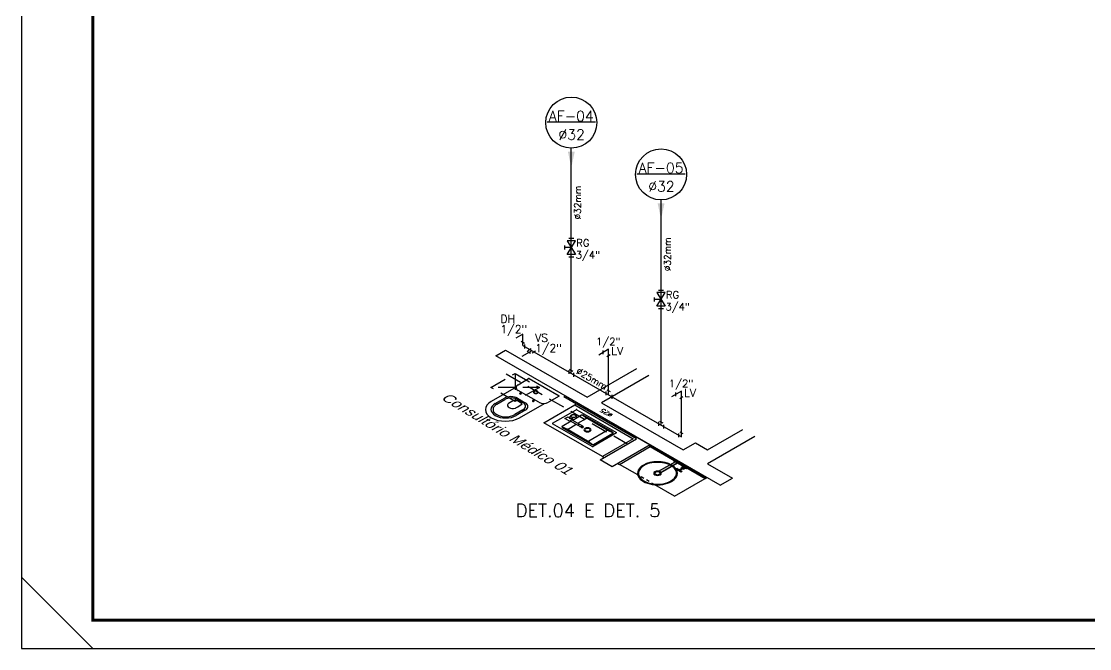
# Model space of a CAD drawing. Header units: millimetres. Extents: x 1573 to 2177, y 1587 to 1932.
# Drawn here: x 1884.45 to 1921.84, y 1812.93 to 1834.9 of the extents above; entities that cross this region are included whole.
import ezdxf
from ezdxf.enums import TextEntityAlignment as Align

# ---------------------------------------------------------------- set-up
doc = ezdxf.new("R2010")
doc.units = ezdxf.units.MM
doc.header["$LTSCALE"] = 0.03
doc.linetypes.add('CONTINU', pattern=[0])
doc.linetypes.add('HIDDEN', pattern=[9.524999999999999, 6.35, -3.175])
for name, color, linetype in [('-HIDRO', 8, 'Continuous'), ('A-PEN-Y', 2, 'Continuous'), ('AF', 2, 'Continuous'), ('CONEXAO_AG_FRIA', 3, 'Continuous'), ('CONEXÃO_HIDRÁULICA', 2, 'Continuous'), ('Diametro', 2, 'Continuous'), ("PRANCHA - PROJETU'S", 7, 'Continuous'), ('Prumadas_L', 1, 'Continuous'), ('Prumadas_Q', 3, 'Continuous'), ('Prumadas_T', 2, 'Continuous')]:
    doc.layers.add(name, color=color, linetype=linetype)
doc.styles.add('ARIAL', font='arial.ttf')
doc.styles.add('ROMANS', font='romans.shx', dxfattribs={"height": 0.1})
doc.styles.add('TCTUBOS-TXT', font='txt.shx')

# ---------------------------------------------------------------- blocks, each defined once
blk = doc.blocks.new('ADFSGASDFG')
at = {"layer": "PRANCHA - PROJETU'S", "color": 1}
for p, q in [((276.5780754445781, 107.3461309066749), (276.5780754445781, 47.94613090667491)), ((279.0780754445781, 47.94613090667491), (276.5780754445781, 50.44613090667491)), ((276.5780754445781, 47.94613090667491), (360.6780754445781, 47.94613090667491))]:
    blk.add_line(p, q, dxfattribs=at)
at = {"layer": "PRANCHA - PROJETU'S", "color": 4, "const_width": 0.1}
blk.add_lwpolyline([(279.0780754445781, 106.3461309066749), (359.6780754445781, 106.3461309066749), (359.6780754445781, 48.94613090667491), (279.0780754445781, 48.94613090667491)], close=True, dxfattribs=at)
blk = doc.blocks.new('1')
at = {"layer": '-HIDRO'}
h = blk.add_hatch(color=256, dxfattribs=at)
h.dxf.hatch_style = 1
h.paths.add_polyline_path([(0.5920435861413965, -0.6298069583361078), (0.6105629554197394, -0.6483263276144506), (0.4651597561781177, -0.7937295268560721), (0.4554149579043206, -0.7849552331912029), (0.4466404201620605, -0.7752101243154437)])
h = blk.add_hatch(color=256, dxfattribs=at)
h.dxf.hatch_style = 1
h.paths.add_polyline_path([(0.5819123564027986, -0.610435032575341), (0.6059235761140442, -0.6344462522865868), (0.6013032306273829, -0.6390666028220942), (0.5772920083917141, -0.6150553805864254)])
h = blk.add_hatch(color=256, dxfattribs=at)
h.dxf.hatch_style = 1
h.paths.add_polyline_path([(0.6059235761140442, -0.6344462522865868), (0.7026960816510052, -0.7312187578235477), (0.6980741328916203, -0.7358375050863317), (0.6013032306273829, -0.6390666028220942)])
h = blk.add_hatch(color=256, dxfattribs=at)
h.dxf.hatch_style = 1
h.paths.add_polyline_path([(0.6060555246124346, -0.7339894951885416), (0.6247552129924114, -0.7526893124611593), (0.6171777535686117, -0.7605356727006526), (0.5984782239909279, -0.7418360783009138)])
h = blk.add_hatch(color=256, dxfattribs=at)
h.dxf.hatch_style = 1
h.paths.add_polyline_path([(0.6493470751166486, -0.7292693353223376), (0.6566231394493781, -0.736545399655067), (0.632617282408195, -0.7605512566962502), (0.6253411573397105, -0.7532752530992757)])
h = blk.add_hatch(color=256, dxfattribs=at)
h.dxf.hatch_style = 1
h.paths.add_polyline_path([(0.6508835877044045, -0.7167457019683264), (0.6691467249890415, -0.7350088392529633), (0.6621166686494483, -0.7420389288551372), (0.6438534814709402, -0.7237757416766292)])
h = blk.add_hatch(color=256, dxfattribs=at)
h.dxf.hatch_style = 1
h.paths.add_polyline_path([(0.6589665892707357, -0.7040060278771096), (0.6818863824489679, -0.7269258210553418), (0.6714751069871663, -0.7373372212510882), (0.6485551890749089, -0.7144173033388308)])
h = blk.add_hatch(color=256, dxfattribs=at)
h.dxf.hatch_style = 1
h.paths.add_polyline_path([(0.6556924498172243, -0.6934558220119356), (0.6924365883141419, -0.7301999605088533), (0.6887986507373818, -0.7338380893437557), (0.6520543209822414, -0.6970937595886153)])
h = blk.add_hatch(color=256, dxfattribs=at)
h.dxf.hatch_style = 1
h.paths.add_polyline_path([(0.6251189778534808, -0.7530530773222287), (0.6328395555906502, -0.7607735261679583), (0.6249929586918749, -0.7683509049153809), (0.6175417407960649, -0.7608996611898701)])
h = blk.add_hatch(color=256, dxfattribs=at)
h.dxf.hatch_style = 1
h.paths.add_polyline_path([(0.6332032414172848, -0.7611373408860327), (0.6519028505460251, -0.779836950014773), (0.6440562527727293, -0.7874142650792824), (0.6253568817412485, -0.7687148292262964)])
for p, q in [((-0.977995613744497, 0.9777572088196393), (-0.892435693222069, 1.063317129342067)), ((-0.892435693222069, 1.063317129342067), (-0.1789649510046729, 0.3498463871253534)), ((0.9863660651017199, -0.9866044700270322), (-0.977995613744497, 0.9777572088196393)), ((-0.1789649510046729, 0.3498463871253534), (0.2551986126472912, 0.7840099507718605)), ((0.3612646298224718, 0.6779439335962252), (-0.05239283717173748, 0.2642864666020159)), ((-0.3819045972122694, 0.3533819210219917), (-0.367762461581151, 0.3675240566540197)), ((0.2523701855193394, -0.28089286169552), (-0.3819045972122694, 0.3533819210219917)), ((-0.367762461581151, 0.3675240566540197), (0.3725783383224552, -0.3728167432475402)), ((-0.273003381745184, 0.2444807055715046), (-0.2871455173690265, 0.2303385699474347)), ((-0.2871455173690265, 0.2303385699474347), (0.2240859142739282, -0.2808928616930189)), ((-0.05239283717173748, 0.2642864666020159), (0.662492118607588, -0.4505984891770822)), ((-0.3356415047202006, 0.04588153316819898), (-0.3219813992582203, 0.05954163863017925)), ((-0.3148239008355915, 0.02409574527655423), (-0.3012108289917705, 0.03770881712040364)), ((0.8746241529643157, -0.4505984891770822), (1.182215602780161, -0.1430070393612368)), ((1.28828161995807, -0.2490730565393733), (0.874624152963861, -0.6627305235335825)), ((-0.06582786601256885, -0.5990909132274282), (0.2523701855193394, -0.28089286169552)), ((0.2240859142739282, -0.2808928616930189), (-0.04461466257453139, -0.5495934385417058)), ((0.3725783383224552, -0.3728167432475402), (0.040238151163976, -0.7051569304057921)), ((0.662492118607588, -0.4505984891770822), (0.7685581357859519, -0.3445324719989458)), ((0.7685581357859519, -0.3445324719989458), (0.8746241529643157, -0.4505984891770822)), ((0.1038777614721766, -0.6698015913464133), (0.3725783383233647, -0.4011010144954525)), ((0.3633859501674124, -0.3820091314030378), (0.8583606969978064, -0.8769838782336592)), ((0.3662143772917261, -0.3791807042782693), (0.8611891241225749, -0.8741554511088907)), ((0.3725783383233647, -0.4011010144954525), (0.8534109495294615, -0.8819336257020041)), ((-0.04461466257453139, -0.5495934385417058), (-0.03047252695068892, -0.5637355741650936)), ((0.040238151163976, -0.7051569304057921), (-0.06582786601256885, -0.5990909132274282)), ((0.08973562584833417, -0.6556594557227982), (0.1038777614721766, -0.6698015913464133)), ((0.2638816541002598, -0.8298054839740416), (0.1038777614721766, -0.6698015913464133)), ((0.874624152963861, -0.6627305235335825), (1.092432082279629, -0.8805384528491231)), ((0.5847103726796377, -1.150634202552737), (0.8534109495299163, -0.8819336257024588)), ((0.8534109495294615, -0.8819336257020041), (0.867553085153304, -0.8677914900781616)), ((0.9863660651017199, -0.9866044700270322), (1.092432082279629, -0.8805384528491231)), ((0.5847103726791829, -1.150634202552283), (0.4123740781287779, -0.9782979080023324))]:
    blk.add_line(p, q, dxfattribs=at)
at = {"layer": '-HIDRO', "linetype": 'HIDDEN'}
for p, q in [((-1.020422020626484, 0.4969245976224101), (-0.8082899862711201, 0.709056631978001)), ((-0.8860717321904303, 0.7019855641542563), (0.1745884395900248, -0.3586746076248346)), ((-0.8082899862711201, 0.709056631978001), (-0.8082899862702106, 0.2847925632661372)), ((-0.8082899862711201, 0.709056631978001), (-0.596157951915302, 0.496924597621728)), ((-0.596157951915302, 0.496924597621728), (-1.020422020626484, 0.4969245976224101)), ((-0.8082899862702106, 0.2847925632661372), (-1.020422020626484, 0.4969245976224101)), ((-0.596157951915302, 0.496924597621728), (-0.8082899862702106, 0.2847925632661372))]:
    blk.add_line(p, q, dxfattribs=at)
at = {"layer": '-HIDRO', "linetype": 'Continuous'}
for p, q in [((-0.5558460942147576, -0.03836200689897851), (-0.2871455173690265, 0.2303385699474347)), ((-0.04461466257453139, -0.5495934385417058), (-0.5558460942147576, -0.03836200689897851))]:
    blk.add_line(p, q, dxfattribs=at)
at = {"layer": '-HIDRO', "ltscale": 0.02}
for p, q in [((0.3728457161413966, -0.3858120431277712), (0.3728457161413966, -0.3730841210663129)), ((0.3828457161413875, -0.3958120431279895), (0.3828457161413875, -0.3830841210665312)), ((0.3928457161413784, -0.405812043127753), (0.3928457161413784, -0.3930841210662948)), ((0.4028457161413693, -0.4158120431279713), (0.4028457161413693, -0.403084121066513)), ((0.4128457161413602, -0.4258120431277348), (0.4128457161413602, -0.4130841210662766)), ((0.4228457161413511, -0.4358120431279531), (0.4228457161413511, -0.4230841210664948)), ((0.4328457161413988, -0.4458120431277166), (0.4328457161413988, -0.4330841210662584)), ((0.4428457161413897, -0.4558120431279349), (0.4428457161413897, -0.4430841210664767)), ((0.4528457161413806, -0.4658120431276984), (0.4528457161413806, -0.4530841210662402)), ((0.4628457161413715, -0.4758120431279167), (0.4628457161413715, -0.4630841210664585)), ((0.4728457161413624, -0.4858120431276802), (0.4728457161413624, -0.473084121066222)), ((0.4828457161413534, -0.4958120431278985), (0.4828457161413534, -0.4830841210664403)), ((0.4928457161414011, -0.505812043127662), (0.4928457161414011, -0.4930841210662038)), ((0.502845716141392, -0.5158120431278803), (0.502845716141392, -0.5030841210664221)), ((0.5128457161413829, -0.5258120431276438), (0.5128457161413829, -0.5130841210661856)), ((0.5228457161413738, -0.5358120431278621), (0.5228457161413738, -0.5230841210664039)), ((0.5328457161413647, -0.5458120431276257), (0.5328457161413647, -0.5330841210661674)), ((0.5428457161413556, -0.5558120431278439), (0.5428457161413556, -0.5430841210663857)), ((0.5528457161414033, -0.5658120431276075), (0.5528457161414033, -0.5530841210661492)), ((0.5628457161413942, -0.5758120431278257), (0.5628457161413942, -0.5630841210663675)), ((0.5728457161413851, -0.5858120431275893), (0.5728457161413851, -0.573084121066131)), ((0.582845716141376, -0.5958120431278076), (0.582845716141376, -0.5830841210663493)), ((0.5928457161413669, -0.6058120431275711), (0.5928457161413669, -0.5930841210661129)), ((0.6028457161413578, -0.6158120431277894), (0.6028457161413578, -0.6030841210663311)), ((0.6128457161414056, -0.6258120431275529), (0.6128457161414056, -0.6130841210660947)), ((0.6228457161413965, -0.6358120431277712), (0.6228457161413965, -0.623084121066313)), ((0.6328457161413874, -0.6458120431275347), (0.6328457161413874, -0.6330841210660765)), ((0.6428457161413783, -0.655812043127753), (0.6428457161413783, -0.6430841210662948)), ((0.6528457161413692, -0.6658120431275165), (0.6528457161413692, -0.6530841210660583)), ((0.6628457161413601, -0.6758120431277348), (0.6628457161413601, -0.6630841210662766)), ((0.672845716141351, -0.6858120431274983), (0.672845716141351, -0.6730841210660401)), ((0.6828457161413988, -0.6958120431277166), (0.6828457161413988, -0.6830841210662584)), ((0.6928457161413897, -0.7058120431274801), (0.6928457161413897, -0.6930841210660219)), ((0.7028457161413806, -0.7158120431276984), (0.7028457161413806, -0.7030841210662402)), ((0.7128457161413715, -0.725812043127462), (0.7128457161413715, -0.7130841210660037)), ((0.7228457161413624, -0.7358120431276802), (0.7228457161413624, -0.723084121066222)), ((0.7328457161413533, -0.7458120431274438), (0.7328457161413533, -0.7330841210659855)), ((0.742845716141401, -0.755812043127662), (0.742845716141401, -0.7430841210662038)), ((0.752845716141392, -0.7658120431274256), (0.752845716141392, -0.7530841210659673)), ((0.7628457161413829, -0.7758120431276438), (0.7628457161413829, -0.7630841210661856)), ((0.7728457161413738, -0.7858120431274074), (0.7728457161413738, -0.7730841210659491)), ((0.7828457161413647, -0.7958120431276257), (0.7828457161413647, -0.7830841210661674)), ((0.7928457161413556, -0.8058120431278439), (0.7928457161413556, -0.7930841210663857)), ((0.8028457161414033, -0.8158120431276075), (0.8028457161414033, -0.8030841210661492)), ((0.8128457161413942, -0.8258120431278257), (0.8128457161413942, -0.8130841210663675)), ((0.8228457161413851, -0.8358120431275893), (0.8228457161413851, -0.823084121066131)), ((0.832845716141376, -0.8458120431278076), (0.832845716141376, -0.8330841210663493)), ((0.8428457161413669, -0.8558120431275711), (0.8428457161413669, -0.8430841210661129)), ((0.8528457161413578, -0.8658120431277894), (0.8528457161413578, -0.8530841210663311)), ((0.8628457161414056, -0.8724988590902285), (0.8628457161414056, -0.8630841210660947))]:
    blk.add_line(p, q, dxfattribs=at)
at = {"layer": '-HIDRO', "linetype": 'CONTINU'}
for p, q in [((0.4462955358157665, -0.7748653064937209), (0.5916987350573881, -0.6294621072520994)), ((0.4466403868997749, -0.7752101575777293), (0.5920435861413965, -0.6298069583361078)), ((0.4651597561781177, -0.7937295268560721), (0.6105629554197394, -0.6483263276144506)), ((0.4655045199485459, -0.7940742906265004), (0.6109077191901675, -0.6486710913848788)), ((0.5772920083917141, -0.6150553805864254), (0.5819123418505083, -0.6104350471276312)), ((0.6980741474439105, -0.7358375196386219), (0.5772920083917141, -0.6150553805864254)), ((0.7026960816510052, -0.7312187578235477), (0.5819123480872271, -0.6104350242597697)), ((0.5984782015220419, -0.7418361015683002), (0.6060555246118433, -0.733989495189154)), ((0.6440562526275497, -0.7874142649341024), (0.5984783823858406, -0.7418362366963758)), ((0.6247552129924114, -0.7526893124611593), (0.6060556992389233, -0.733989669816234)), ((0.6253412199308378, -0.7532751905081484), (0.6493470751166486, -0.7292693353223376)), ((0.6326172842635672, -0.7605512548408779), (0.6566231394493781, -0.736545399655067)), ((0.6438534814709402, -0.7237757416766292), (0.6508835253372435, -0.7167457643348972)), ((0.6621166686494483, -0.7420389288551372), (0.6438534814709402, -0.7237757416766292)), ((0.6485551890749089, -0.7144173033388308), (0.6589665580872767, -0.704006059060195)), ((0.6714751069871663, -0.7373372212510881), (0.6485551890749089, -0.7144173033388308)), ((0.6520543209822414, -0.6970937595886153), (0.6556924498172243, -0.6934558220119356)), ((0.6887986507373818, -0.7338380893437557), (0.6520543209822414, -0.6970937595886153)), ((0.6621166686494483, -0.7420389288551372), (0.669146662622323, -0.7350089016199769)), ((0.6714751069871663, -0.7373372212510881), (0.6818863512658825, -0.7269258522388008)), ((0.6887986507373818, -0.7338380893437557), (0.6924365883141419, -0.7301999605088533)), ((0.7026960816510052, -0.7312187578235477), (0.6980741328916203, -0.7358375050863317)), ((0.4462770107918699, -0.7755733756896167), (0.4462773247049721, -0.7755691118781652)), ((0.4550514566395014, -0.7853183781184172), (0.4462770107918699, -0.7755733756896167)), ((0.4462773247049721, -0.7755691118781652), (0.4462812642088169, -0.7755621746091388)), ((0.4462812642088169, -0.7755621746091388), (0.4462886817024541, -0.7755521584980691)), ((0.4462886692290166, -0.7755521709715066), (0.4462993672173438, -0.7755393317224962)), ((0.4466403744263374, -0.7752101700511668), (0.446295523342329, -0.7748653189671584)), ((0.4463392092196448, -0.7754961260698715), (0.4464101909741836, -0.7754249073213064)), ((0.4465165929236347, -0.7753234697705597), (0.4464845093535595, -0.7753536033382549)), ((0.4466404076887838, -0.7752101367887203), (0.446516649053782, -0.7753234136404125)), ((0.4554148639307589, -0.7849551288230165), (0.4466404201620605, -0.7752101243154437)), ((0.4647964590682215, -0.7940928239659684), (0.4550514337716398, -0.7853184009862788)), ((0.4651597561781177, -0.7937295268560721), (0.4554148535363348, -0.7849551392174405)), ((0.4648076518331281, -0.7940885622334499), (0.4647998518230452, -0.7940928405971915)), ((0.4648176679441977, -0.7940811447398127), (0.4648076518331281, -0.7940885622334499)), ((0.4648304947197706, -0.794070459224923), (0.4648176679441977, -0.7940811447398127)), ((0.4648736899779712, -0.7940306276170461), (0.4649449191209605, -0.7939596354680833)), ((0.4650311849036298, -0.7938694364180466), (0.4650619421395023, -0.7938365088169106)), ((0.4650618964037792, -0.7938365545526337), (0.4651597769671266, -0.7937295060670633)), ((0.4655045074751084, -0.7940743030999379), (0.4651597437046802, -0.7937295393295096)), ((0.6171777547745344, -0.7605356714519353), (0.6247552129924114, -0.7526893124611593)), ((0.6175417732606926, -0.7608996275712276), (0.6251189778534808, -0.7530530773222287)), ((0.6248988084333027, -0.7528288291121034), (0.6247552129924114, -0.7526893124611593)), ((0.6250923888000689, -0.7530224094788694), (0.6248988084333027, -0.7528288291121034)), ((0.6328395471299332, -0.7607735343383866), (0.6249929906442155, -0.7683508740593309)), ((0.6251127765128457, -0.7530444312023127), (0.6250923888000689, -0.7530224094788694)), ((0.6251189778534808, -0.7530530773222287), (0.625112784828417, -0.7530444561490269)), ((0.6328395554455045, -0.7607735260228152), (0.6251189778534808, -0.7530530773222287)), ((0.6332032350718464, -0.7611373470140318), (0.6253568656865659, -0.7687148447308328)), ((0.6328481121729074, -0.7607797834935172), (0.6328395554455045, -0.7607735260228152)), ((0.6328701442908551, -0.7608001649696556), (0.6328481121729074, -0.7607797834935172)), ((0.6330637080264784, -0.7609937287052789), (0.6328701442908551, -0.7608001649696556)), ((0.6332032246774223, -0.7611373241461703), (0.6330637080264784, -0.7609937287052789)), ((0.651902834060062, -0.77983693352881), (0.6332032246774223, -0.7611373241461703)), ((0.6519028590067762, -0.7798369418443813), (0.6440562443119784, -0.7874142732496738))]:
    blk.add_line(p, q, dxfattribs=at)
at = {"layer": '-HIDRO', "linetype": 'HIDDEN', "ltscale": 0.2}
blk.add_line((0.4123740781287779, -0.9782979080016503), (0.2638816541002598, -0.8298054839740416), dxfattribs=at)
at = {"layer": '-HIDRO'}
for points in [[(-0.4233436701507138, 0.3665371367939765, -0.4142321853096192), (-0.4233436701735216, 0.3627063393395649), (-0.5150886944521671, 0.2709605732131841, -0.4142127022852846), (-0.6017529481962517, 0.2709605775179506), (-0.7818097739825222, 0.4510174033042262, -0.4142126324548478), (-0.78180978655169, 0.5376816467171954), (-0.6900644360358749, 0.6294266932239612, -0.4141947453675477), (-0.6862338834152701, 0.6294266933003582)], [(-0.756015043017481, 0.4079452265279493, -1), (-0.7667753683598725, 0.3971849011855578, -1)], [(-0.6128749573284508, 0.439895283678996, -1), (-0.642286512580196, 0.4104837284272508, -1)], [(-0.6164617324425821, 0.4363085085648646, -1), (-0.6386997374660647, 0.4140705035413821, -1)], [(-0.7197115303424868, 0.264909978478939, -0.4142135751746523), (-0.7197115378683018, 0.1501331723184646), (-0.7986231109309483, 0.07122159925589855, -0.9999999562885478), (-0.9815486337556075, 0.2541471380724395), (-0.9026370636718812, 0.3330587081561658, -0.4142135751771142), (-0.7878602575109647, 0.3330587056474168)], [(-0.7400116907958446, 0.2696786846325474, -0.4142135001985019), (-0.7400117130122159, 0.1549018931626344), (-0.8111574552107316, 0.08375594572725964, -0.9999999562885478), (-0.9690142883800352, 0.2416127926968673), (-0.8978685617470947, 0.312758751931635, -0.4142135751771142), (-0.7830917555861379, 0.3127587494228458)], [(-0.8045357109084117, 0.3051149191986219, -0.08038800735933745), (-0.7476558812705557, 0.2482350579162331, -0.07806286959955543), (-0.8010448827817963, 0.1866141759617164, -0.07471092588991735), (-0.8087466875455291, 0.1818721811017968, -0.6754715324395472), (-0.870898672727056, 0.2440238872844955, -0.07471086595196078), (-0.866156657502816, 0.2517254475130203, -0.07806282562206708)], [(-0.644825123939169, 0.2967553074496373, -1), (-0.6555854492815605, 0.2859949821072458, -1)], [(-0.2753637703845015, 0.159123919235526, -0.4142135751753835), (-0.2682927024179662, 0.1591239187717974), (0.07818956641494879, -0.1873583500615723, -0.4142135402606569), (0.07818956606388383, -0.1944294176066705), (-0.1268714004800131, -0.3994903841505675, -0.414213558880124), (-0.1339424682496428, -0.3994903841083897), (-0.4804247370830126, -0.05300811527490623, -0.414213575176216), (-0.4804247369283985, -0.04593704730859827)], [(-0.3148240564306946, 0.02183113370148249), (-0.3046685137163934, 0.01167559098718129), (-0.3329764089891398, -0.01663230428556517), (-0.3734369264326745, 0.02382821315799788), (-0.345129031159928, 0.05213610843071592), (-0.3383902896405573, 0.04539736691134522), (-0.3381546964737652, 0.04404347020357591), (-0.3379287086661975, 0.04284492762761261), (-0.3377076396232326, 0.04175925747114206), (-0.337438576180034, 0.04054336153689064), (-0.3372296879635712, 0.03967202209383913), (-0.3369944187548981, 0.03875959395853101), (-0.3367296153614063, 0.03781212434972758), (-0.3365849572478794, 0.0373270510100383), (-0.3364313578893814, 0.03683534732681437), (-0.3362681909667913, 0.03633770441078354), (-0.336094727574249, 0.03583487276506503), (-0.335910233406679, 0.03532765148631256), (-0.3357138607734669, 0.03481686666796691), (-0.3355047241890929, 0.03430342539272146), (-0.3352818895741905, 0.03378830493443274), (-0.3350443256619826, 0.03327253655979234), (-0.3347909741891044, 0.03275722172659812), (-0.3345208416840251, 0.03224372105901807), (-0.3342329562721602, 0.03173356795906557), (-0.3339264918603249, 0.03122845240832817), (-0.3336007195425736, 0.03073016157603092), (-0.3332551101873378, 0.03024054202356297), (-0.3328894532218101, 0.0297615968922571), (-0.3325038458333438, 0.02929528072954213), (-0.332098746962771, 0.02884344549624984), (-0.331675015099222, 0.02840782436840072), (-0.3312339892695775, 0.02798997234526723), (-0.3307772838653307, 0.0275910826726431), (-0.3303067238508675, 0.02721190045420485), (-0.3298241881833235, 0.02685274964824202), (-0.3293316530075003, 0.02651361945603981), (-0.3288310458744093, 0.02619418052017863), (-0.328324245741328, 0.02589384971597042), (-0.3278129803850049, 0.02561184954390683), (-0.3272987724088239, 0.02534721892808989), (-0.3267830256314426, 0.02509898599404892), (-0.3262670682812256, 0.02486614647153829), (-0.325752131399156, 0.02464772848614416), (-0.32523931644306, 0.02444276016328217), (-0.3247295736900924, 0.02425031282305667), (-0.3242237346327954, 0.02406949018117643), (-0.3237225227778424, 0.02389943914783998), (-0.3232266778295525, 0.02373942001864293), (-0.3227369448917443, 0.0235887524814018), (-0.3217787090736977, 0.02331305329539646), (-0.320853678966273, 0.02306814093239495), (-0.3199677776043188, 0.02285064082840904), (-0.3191271493940633, 0.02265784253353331), (-0.3179656298356406, 0.02241053288020112), (-0.3172684410473607, 0.02227141098151719, 0.006645695252932018)], [(-0.1974950824037478, -0.1238057355989213, -1), (-0.1522402477335163, -0.1690605702691528, -1)], [(-0.1907775676454548, -0.1305232503573279, -1), (-0.1589577624918093, -0.1623430555107461, -1)], [(0.5608665021935241, -0.9288004333214224, 1), (0.3133791287804083, -0.6813130599083059, 1)], [(0.4607776661899069, -0.8287115973180706, 1), (0.4134679647856584, -0.7814018959138221, 1)], [(0.4530327233373534, -0.8209666544655172, 1), (0.4212129076382118, -0.7891468387663756, 1)]]:
    blk.add_lwpolyline(points, format="xyb", close=True, dxfattribs=at)
for points in [[(-0.7994128545966034, 0.5008448692857824), (-1.017154502589151, 0.2831032212932345, 0.9999999562885478), (-0.7696670305322098, 0.03561572760021769), (-0.5519254811813359, 0.2533574958705149)], [(-0.2591309983454266, -0.04755587304202891), (-0.1872419255341811, 0.02433319976944404, -0.4142135751762168), (-0.1730997896011104, 0.02433319884221419), (-0.004101312056263851, -0.1446652787030871, -0.4142135402606569), (-0.004101312758848508, -0.1588074137930562), (-0.1624934043779831, -0.3171995054121908, -0.414213558880124), (-0.1766355399172426, -0.3171995053279488), (-0.2611347786896658, -0.2327002665552982), (-0.3456340174625439, -0.1482010277827612, -0.414213575176216), (-0.3456340171537704, -0.1340588918501453), (-0.2737449449605265, -0.06216981965690138)], [(-0.3383902907215486, 0.04539736546138329, 0.4142134704222642), (-0.3361256590840185, 0.0453973654748836)], [(-0.314823901532634, 0.02409574533143655, -0.006967604845388504), (-0.3172099716397838, 0.02431725216308678), (-0.3175415632152578, 0.02435389844220026), (-0.3186293606968889, 0.02448515548681485), (-0.3194224264511263, 0.02459316853401106), (-0.320261478064964, 0.02472028971288864), (-0.3211400687713137, 0.02486946704260617), (-0.3220519839729263, 0.02504423706633929), (-0.3225184999097905, 0.02514250977179699), (-0.3229910252704258, 0.02524885443452263), (-0.3234687825551816, 0.02536391897083945), (-0.3239509834659486, 0.02548847008171151), (-0.3244368451038326, 0.0256233122632068), (-0.3249255359762628, 0.02576932020232903), (-0.3254161813961787, 0.02592747657217842), (-0.3259077446975311, 0.02609879644160173), (-0.3263990434330708, 0.02628433267457808), (-0.3268887817701511, 0.02648516513167465), (-0.3273755558901712, 0.02670239527054719), (-0.3278578701863069, 0.02693710835103502), (-0.3283341534614692, 0.02719040043152177), (-0.3288025969493731, 0.02746319479282988), (-0.3290335089209009, 0.02760727518094086), (-0.3292613108940827, 0.02775621494137681), (-0.3294865697958471, 0.02791061339664225), (-0.3297083353488688, 0.02806999540814559), (-0.3299269693063991, 0.02823481991663357), (-0.3301417211654041, 0.02840469277299462), (-0.3303528014986625, 0.02857992173744606), (-0.3305596271815716, 0.02876016125466663), (-0.3307622630057097, 0.02894556250507208), (-0.3309603202212941, 0.02913582312777407), (-0.3311537124394874, 0.02933089992836813), (-0.3313422830804882, 0.02953062552842312), (-0.3315257999743437, 0.0297347137649524), (-0.3317043387112619, 0.0299431538392696), (-0.3318775861316965, 0.03015545981423884), (-0.3320457906035585, 0.03037177207170316), (-0.3322085633770939, 0.03059139950084955), (-0.3323663363964044, 0.03081466605999594), (-0.3325186507209423, 0.03104067006546529), (-0.3326660570794218, 0.03126991905179466), (-0.3329453306037351, 0.03173551170795008), (-0.3332048588786449, 0.03220957586981399), (-0.3334455057926107, 0.03269027577445627), (-0.3336682594180047, 0.03317586744719847), (-0.333874188816651, 0.0336647202987308), (-0.3340644224428502, 0.03415542511098124), (-0.3342401211466495, 0.0346467778394981), (-0.3344023539899013, 0.03513766622805292), (-0.334552179235942, 0.03562705361048302), (-0.3346905363633823, 0.036113957313745), (-0.3348183216564564, 0.03659745945645909), (-0.334936366607792, 0.03707672854591237), (-0.3350454325189958, 0.03755096008612213), (-0.3351462212993681, 0.03801938737615274), (-0.3352393646674159, 0.03848129230865993), (-0.3354050098698735, 0.03938250609263605), (-0.3355463690095348, 0.04024846243103752), (-0.3356667302616358, 0.04107274155319374), (-0.3357688256732558, 0.04184863752530532), (-0.335892529093627, 0.04290610712462239), (-0.336011173367524, 0.04407511011640963), (-0.3361256655777822, 0.04539737231064578), (-0.3356415047202006, 0.04588153316819898)], [(-0.314823901532634, 0.02409574533143655, 0.4142134507480725), (-0.3148240564306946, 0.02183113370148249)], [(0.04929869313946256, -0.1908940548015607, 0.1989167925255793), (0.04636976157098616, -0.1838228164647262), (-0.2122577049985921, 0.07480465010507942, 0.4142135751753835), (-0.2263998409316628, 0.07480465103242295), (-0.3039456816759412, -0.002741189711855441)], [(-0.3185596282905863, -0.01735513632672792), (-0.3961054684164083, -0.09490097645254991, 0.414213575176216), (-0.3961054687256365, -0.1090431123856206), (-0.1374780021560582, -0.3676705789553125, 0.1989168152438058), (-0.130406763200881, -0.3705995111420179)], [(-0.130406763200881, -0.3705995111420179, 0.1989074823391775), (-0.1233358784270422, -0.3676705908500253), (0.0463697608684015, -0.1979649515545816, 0.1989079226243302), (0.04929869313946256, -0.1908940548015607)], [(0.3289192791269532, -0.6788384546810078, 1563.580026749659), (0.3292425284384751, -0.6785620583238198)]]:
    blk.add_lwpolyline(points, format="xyb", dxfattribs=at)
for points in [[(-0.3115154988438178, 0.004828627456959111), (-0.2457142150523168, -0.06097265633454185)], [(-0.1801712896153731, 0.02726235822728995), (-0.219328773428515, 0.07773337790672485)], [(-0.3261294454589176, -0.009785319158112316), (-0.2603281616674167, -0.07558660294961328)], [(-0.2457142150523168, -0.06097265633454185), (-0.2603281616674167, -0.07558660294961328)], [(-0.2603281616674167, -0.07558660294961328), (-0.2337857897298079, -0.1021289748872221)], [(-0.2457142150523168, -0.06097265633454185), (-0.2191718431147081, -0.08751502827215063)], [(-0.2187288195431449, -0.0879934280739576), (-0.21182877007044, -0.09489347754669097)], [(-0.348563176229618, -0.1411295283871823), (-0.3990341959088255, -0.1019720445735857)], [(-0.2333087937466871, -0.1025705946401843), (-0.2264087442739822, -0.1094706441128892)], [(-0.001172477594991506, -0.1517364537928643), (0.04929869313946256, -0.1908940548015607)], [(-0.1695643642096911, -0.3201283404073365), (-0.130406763200881, -0.3705995111420179)]]:
    blk.add_lwpolyline(points, dxfattribs=at)
at = {"layer": '-HIDRO', "linetype": 'CONTINU'}
for points in [[(0.4462770107918699, -0.7755733756896167), (0.446157322631244, -0.7753419885578983), (0.4461642931626365, -0.7750887813553031), (0.446295523342329, -0.7748653189671584)], [(0.4463199503462095, -0.77551647844151), (0.4463123457520548, -0.7755247358082615), (0.446305454218671, -0.7755323715856886), (0.4462993672173438, -0.7755393317224962)], [(0.4463392092196448, -0.7754961260698715), (0.4463332989240894, -0.775502306621578), (0.4463276214648551, -0.7755082834415439), (0.4463221934727631, -0.7755140606877959)], [(0.4464101909741836, -0.7754249073213064), (0.4464335494264143, -0.7754022307464136), (0.4464585065481732, -0.7753782881248491), (0.446484496880122, -0.7753536158116923)], [(0.4550514566395014, -0.7853183781184172), (0.4550942652234706, -0.7852616118405201), (0.4552248405516331, -0.7851310365123576), (0.4554147662228351, -0.7849550519039408)], [(0.4550514566395014, -0.7853183781184172), (0.4551082146017468, -0.7852755612187962), (0.4552387878510566, -0.7851449879694863), (0.4554147724595538, -0.7849550789295077)], [(0.4647964590682215, -0.7940928239659684), (0.4650278378843685, -0.7942125038110228), (0.4652810534026154, -0.7942055415952821), (0.4655045074751084, -0.7940743030999379)], [(0.4648533563163282, -0.7940498844116287), (0.4648450802395812, -0.794057507715779), (0.4648374382254354, -0.7940643888547386), (0.4648304947197706, -0.794070459224923)], [(0.4648736899779712, -0.7940306276170461), (0.4648675198206887, -0.7940365275181774), (0.4648615471584282, -0.7940422008197063), (0.4648557657544709, -0.7940476329695036)], [(0.4649449191209605, -0.7939596354680833), (0.4649722233139156, -0.7939314747707905), (0.4650011511229524, -0.7939012331008277), (0.465031162035929, -0.7938694592857474)]]:
    blk.add_lwpolyline(points, dxfattribs=at)
at = {"layer": '-HIDRO'}
for centre, radius in [((-0.2974756678989934, 0.0620586597566728), 0.02463465576787061), ((-0.2974756679029724, 0.06205865975269376), 0.02330775203165558), ((-0.2974756678989934, 0.0620586597566728), 0.02228775202166844)]:
    blk.add_circle(centre, radius, dxfattribs=at)
for centre, major_axis, ratio, start_param, end_param in [((-0.2344385438090626, -0.08686227419292436), (0.007306973307546138, 0.007306973307546142), 0.8660254280519911, 3.141592741012573, 6.283185482025146), ((-0.2264788164222864, -0.09482200157970055), (0.007306973307546138, 0.007306973307546142), 0.8660254280519911, 3.141592741012573, 6.283185482025146), ((-0.2260188066449302, -0.09528201135705672), (-0.007289285192442724, -0.007289285192442727), 0.8660254271789584, 3.141481637954712, 3.144721984863281), ((-0.2260188066449302, -0.09528201135705672), (-0.007289285192442724, -0.007289285192442727), 0.8660254271789584, 2.188103437423706, 3.141481637954712), ((-0.2260188066449302, -0.09528201135705672), (-0.007289285192442724, -0.007289285192442727), 0.8660254271789584, 6.280061721801758, 6.283074378967285), ((-0.2260188066449302, -0.09528201135705672), (-0.007289285192442724, -0.007289285192442727), 0.8660254271789584, 6.283074378967285, 8.471288681030273), ((-0.2191187571722253, -0.1021820608297617), (-0.007289285192442724, -0.007289285192442727), 0.8660254271789584, 6.283074378967285, 8.471288681030273), ((-0.2260188066449302, -0.09528201135705672), (-0.006864662443910112, -0.006864662443910116), 0.8660254697903009, 0.9616624712944031, 2.178992033004761), ((-0.2191187571722253, -0.1021820608297617), (-0.007289285192442724, -0.007289285192442727), 0.8660254271789584, 2.188103437423706, 3.141481637954712)]:
    blk.add_ellipse(centre, major_axis=major_axis, ratio=ratio, start_param=start_param, end_param=end_param, dxfattribs=at)
at = {"layer": '-HIDRO', "style": 'ARIAL'}
blk.add_text('Consultório Médico 01', height=0.1151999999999127, rotation=313.5708512090389, dxfattribs=at).set_placement((-0.8894701673390544, -0.1946268847166032), align=Align.MIDDLE_CENTER)
at = {"layer": '-HIDRO', "ltscale": 100, "style": 'TCTUBOS-TXT'}
blk.add_text('%%C25', height=0.05, rotation=134.9999999999908, dxfattribs=at).set_placement((0.007313845942917396, 0.1303437784363268), align=Align.CENTER)
blk = doc.blocks.new('*U235', base_point=(2541.546156235056, 289.3285959357818))
at = {"linetype": 'Continuous'}
blk.add_line((2532.599452394996, 286.5893559960991), (2532.599452394996, 292.0678358754644), dxfattribs=at)
for p, q in [((2535.796156270408, 298.66273917744), (2547.296156199705, 279.9944526941235)), ((2547.296156199705, 298.6611193981234), (2535.796156270408, 298.66273917744)), ((2535.796156270408, 279.9960724734401), (2547.296156199705, 298.6611193981234)), ((2538.212822901723, 301.9952626277823), (2544.87948956839, 301.9952626277823)), ((2541.546156235056, 289.3285959357818), (2532.599452394996, 289.3285959357818)), ((2547.296156199705, 279.9944526941235), (2535.796156270408, 279.9960724734401)), ((2538.212822901723, 276.6619292437822), (2544.87948956839, 276.6619292437822))]:
    blk.add_line(p, q)

msp = doc.modelspace()

# ---------------------------------------------------------------- linework, layer by layer
at = {"layer": 'A-PEN-Y'}
for p, q in [((1901.943101444958, 1823.699947909089), (1902.058571498795, 1823.633281242423)), ((1902.064855487085, 1823.578947673962), (1902.064855487085, 1823.445614340629)), ((1902.180137481591, 1823.378974514169), (1902.295607535428, 1823.445641180836)), ((1902.268329353384, 1823.269518656984), (1902.152859299547, 1823.33618532365)), ((1902.327187840806, 1823.294159592046), (1902.442657894644, 1823.360826258712)), ((1903.60644030966, 1822.68891326167), (1903.60644030966, 1822.555579928337)), ((1903.64011332244, 1822.71581892632), (1903.755583376279, 1822.649152259653)), ((1903.779052867292, 1822.589255355054), (1903.779052867292, 1822.455922021721)), ((1904.903235494157, 1821.940208212815), (1904.903235494157, 1821.806874879482)), ((1904.944718399459, 1822.001872303435), (1905.060188453297, 1821.935205636768)), ((1905.110612677533, 1821.82047894017), (1905.110612677533, 1821.687145606837)), ((1906.747517243042, 1820.875411648637), (1906.747517243042, 1820.742078315304)), ((1906.781190255822, 1820.902317313287), (1906.896660309661, 1820.835650646621)), ((1906.920129800673, 1820.775753742021), (1906.920129800673, 1820.642420408688)), ((1907.449150748581, 1820.470323355339), (1907.449150748581, 1820.336990022006)), ((1907.490633653884, 1820.531987445958), (1907.606103707721, 1820.465320779292))]:
    msp.add_line(p, q, dxfattribs=at)
at = {"layer": 'AF'}
for p, q in [((1903.69784834936, 1822.569472138675), (1903.69784834936, 1830.459710672597)), ((1906.838925282741, 1820.755970525643), (1906.838925282741, 1828.646209059564)), ((1901.998021402516, 1823.950939854853), (1901.755534289457, 1823.810939854854)), ((1901.998021402516, 1823.550867684012), (1901.998021402516, 1823.950939854853)), ((1905.002453426375, 1823.416390362879), (1904.656043264862, 1823.21639036288)), ((1905.002453426375, 1821.816258046275), (1905.002453426375, 1823.416390362879)), ((1902.319098294241, 1823.365493854144), (1901.972688132727, 1823.165493854143)), ((1907.5483686808, 1821.946505505402), (1907.201958519286, 1821.746505505404)), ((1907.5483686808, 1820.346373188799), (1907.5483686808, 1821.946505505402))]:
    msp.add_line(p, q, dxfattribs=at)
at = {"layer": 'AF', "ltscale": 100}
msp.add_line((1901.998021402516, 1823.550867684012), (1907.5483686808, 1820.346373188799), dxfattribs=at)
at = {"layer": 'CONEXÃO_HIDRÁULICA'}
for p, q in [((1904.814779962127, 1823.244657342642), (1904.814779962127, 1823.374257342643)), ((1904.946334980209, 1823.167990362878), (1905.058571872541, 1823.232790362878)), ((1907.360695216551, 1821.774772485166), (1907.360695216551, 1821.904372485166)), ((1907.492250234634, 1821.698105505402), (1907.604487126966, 1821.762905505402))]:
    msp.add_line(p, q, dxfattribs=at)
at = {"layer": 'Prumadas_L'}
for p, q in [((1902.849178006486, 1831.375701803), (1904.546518692235, 1831.375701803)), ((1905.990254939868, 1829.562200189967), (1907.687595625617, 1829.562200189967))]:
    msp.add_line(p, q, dxfattribs=at)
for points in [[(1903.69784834936, 1829.777911583357), (1903.577775447049, 1830.341257390238), (1903.817921251671, 1830.341257390238)], [(1906.838925282741, 1827.964409970325), (1906.71885238043, 1828.527755777205), (1906.958998185053, 1828.527755777205)]]:
    msp.add_solid(points, dxfattribs=at)
at = {"layer": 'Prumadas_Q'}
for centre in [(1903.69784834936, 1831.352510672597), (1906.838925282741, 1829.539009059564)]:
    msp.add_circle(centre, 0.8928000000000001, dxfattribs=at)

# ---------------------------------------------------------------- block references
at = {"layer": 'AF', "xscale": 4, "yscale": 2.3094, "zscale": 4}
msp.add_blockref('1', (1904.965683873753, 1820.934609235012), dxfattribs=at)
at = {"layer": 'CONEXAO_AG_FRIA', "xscale": 0.02560000000084983, "yscale": 0.02559999999994034, "zscale": 2.56}
for p in [(1903.697848349358, 1826.977797555041), (1906.83892528274, 1825.164295942009)]:
    msp.add_blockref('*U235', p, dxfattribs=at)
at = {"layer": "PRANCHA - PROJETU'S", "color": 1}
msp.add_blockref('ADFSGASDFG', (1607.876821729439, 1764.988311333056), dxfattribs=at)

# ---------------------------------------------------------------- texts
at = {"layer": 'CONEXAO_AG_FRIA', "style": 'ROMANS'}
for s, height, p in [('RG', 0.2560000000000001, (1903.870448231735, 1827.012159202141)), ('3/4"', 0.2560000000000001, (1903.850864340049, 1826.593376109186)), ('RG', 0.2560000000000001, (1907.011525165116, 1825.198657589108)), ('3/4"', 0.2560000000000001, (1906.99194127343, 1824.779874496154)), ('DH', 0.28, (1901.214790486756, 1824.341023101408)), ('1/2"', 0.28, (1901.214790486756, 1823.981023101408)), ('VS', 0.28, (1902.42771629651, 1823.678766927936)), ('1/2"', 0.2560000000000001, (1904.566227432153, 1823.559578275078)), ('1/2"', 0.28, (1902.42771629651, 1823.318766927935)), ('LV', 0.28, (1905.096125329817, 1823.21660854175)), ('1/2"', 0.2560000000000001, (1907.112142686577, 1822.089693417602)), ('LV', 0.28, (1907.642040584241, 1821.746723684274))]:
    msp.add_text(s, height=height, dxfattribs=at).set_placement(p)
at = {"layer": 'CONEXAO_AG_FRIA', "insert": (1901.754129474444, 1818.001033447929), "char_height": 0.4559092929302224, "width": 9.75187881478632, "attachment_point": 1, "style": 'ROMANS'}
msp.add_mtext('DET.04 E DET. 5', dxfattribs=at)
at = {"layer": 'Diametro', "style": 'ROMANS'}
for s, rotation, p in [('%%C32mm', 90, (1904.033881625016, 1828.553288142671)), ('%%C32mm', 90, (1907.174958558398, 1826.739786529638)), ('%%C25mm', 330.0000000000609, (1904.357184254371, 1822.288867055813))]:
    msp.add_text(s, height=0.2304, rotation=rotation, dxfattribs=at).set_placement(p, align=Align.CENTER)
at = {"layer": 'Prumadas_T', "style": 'ROMANS'}
for s, p in [('AF-04', (1903.69784834936, 1831.401492905351)), ('%%C32', (1903.709783652271, 1830.752831722047)), ('AF-05', (1906.838925282741, 1829.587991292318)), ('%%C32', (1906.850860585653, 1828.939330109014))]:
    msp.add_text(s, height=0.36, dxfattribs=at).set_placement(p, align=Align.CENTER)

doc.saveas('drawing.dxf')
